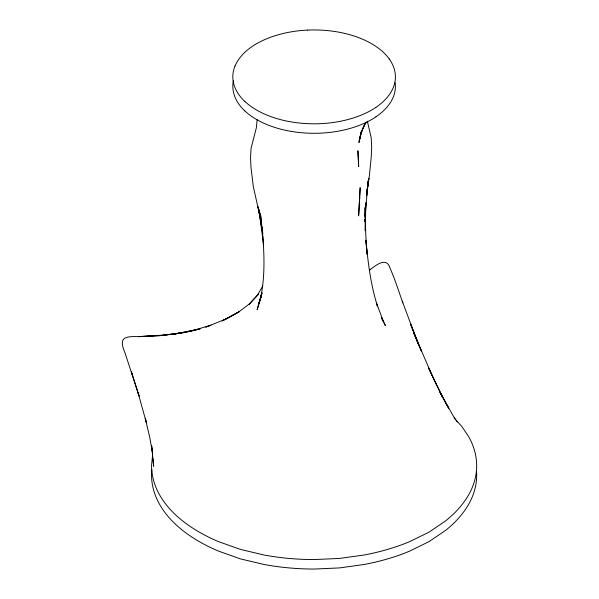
<?xml version="1.0" encoding="UTF-8"?>
<svg xmlns="http://www.w3.org/2000/svg" width="599" height="599" viewBox="0 0 599 599"><rect width="100%" height="100%" fill="white"/><g stroke="black" fill="none" stroke-linecap="round" stroke-linejoin="round"><path stroke-width="0.9" d="M358.584 215.85L360.171 187.607L358.779 214.951M364.806 219.863L364.701 221.66L364.873 219.788M365.083 215.355L365.854 202.747L365.278 230.757L365.031 207.553L365.809 235.587L367.082 254.148L365.877 240.214C368.018 262.429 370.676 284.757 377.452 306.119L376.382 302.839L383.674 322.112L381.57 317.537L385.397 325.571L381.264 317.463M365.068 217.063L368.138 180.816L366.603 195.866L368.849 178.442L366.603 193.694L369.358 175.896L371.29 156.631L371.672 146.912L371.238 137.882L367.359 121.2M359.797 198.666L359.834 198.194M257.121 119.71L256.365 127.789L251.048 148.372L250.539 157.522L250.974 167.173L253.295 186.499L260.887 220.544M151.832 469.661L151.54 475.187A164.965 95.241 0 0 0 159.506 504.201C165.242 514.436 173.433 523.092 182.583 530.355A164.965 95.241 0 0 0 218.568 551.125L240.289 558.845L263.859 564.453A164.965 95.241 0 0 0 314.123 569.05L339.551 567.919L364.334 564.46A164.965 95.241 0 0 0 409.671 551.117L429.094 541.578L445.626 530.37A164.965 95.241 0 0 0 468.725 504.186C473.734 495.388 476.729 485.362 476.677 475.202A164.965 95.241 0 0 0 476.534 471.518M152.633 454.671L151.54 465.7A164.965 95.241 0 0 0 159.506 494.722C165.242 504.95 173.433 513.613 182.583 520.868A164.965 95.241 0 0 0 218.568 541.646L240.289 549.358L263.859 554.974A164.965 95.241 0 0 0 314.123 559.563L339.551 558.433L364.334 554.974A164.965 95.241 0 0 0 409.671 541.638L429.094 532.092L445.626 520.883A164.965 95.241 0 0 0 468.725 494.707C473.734 485.909 476.729 475.883 476.677 465.715A164.965 95.241 0 0 0 468.718 436.701L461.777 426.398L454.042 417.937M361.032 132.401L358.936 142.584L361.264 131.743M361.227 131.877L359.28 140.765L361.946 130.575L364.851 124.038L360.793 133.839L363.376 127.265L366.341 122.159M261.538 295.12L258.371 305.093L262.077 292.874L257.166 309.69L261.434 294.73L260.49 298.744C266.428 270.613 263.627 241.577 260.4 213.289L263.657 245.5L259 209.643L261.493 225.306M259.876 300.316L261.478 295.621M262.826 285.865L257.473 295.195L249.221 304.172L258.603 293.944M250.12 303.334L238.14 312.401L222.177 320.937L239.63 311.45L226.272 318.938L205.831 327.076L211.013 325.227L189.291 331.502L200.059 328.963M369.336 270.239L370.631 269.325L369.987 269.797C375.977 265.237 386.767 256.17 390.204 268.562C395.16 279.681 398.687 291.354 402.835 302.787L402.251 301.177L417.96 343.115L410.562 324.089L421.434 351.134L413.602 332.685L432.972 377.407L445.521 402.535L448.644 408.256L439.995 392.3L453.031 415.594L457.247 421.943M195.162 329.982L173.875 334.235L199.796 329.016M185.031 332.415L166.5 334.901L138.743 336.66L160.562 335.59L187.809 332.041M179.97 333.126L160.562 335.59L136.594 336.623C122.406 336.166 119.223 339.319 125.101 353.148L139.118 396.119L131.458 371.957L132.334 374.667M442.189 396.68L428.622 368.078L436.551 384.91M137.987 392.472L146.268 422.302L145.295 418.282L149.84 437.884L152.625 453.45L151.644 445.753L153.666 466.321L153.015 458.886M260.917 220.35L258.019 206.752L261.995 229.17M262.467 231.858L262.789 233.655L262.519 231.761M261.785 227.156L262.077 228.998M375.925 116.85A79.24 45.749 0 0 1 366.91 122.054A82.056 47.373 0 0 1 333.081 131.997A79.24 45.749 0 0 1 320.495 133.158A82.056 47.373 0 0 1 282.998 129.721A79.24 45.749 0 0 1 271.639 126.382A82.056 47.373 0 0 1 244.796 110.882M375.917 116.842A82.056 47.373 0 0 0 393.154 97.315A79.24 45.749 0 0 0 395.16 90.045A82.056 47.373 0 0 0 395.123 82.684M233.37 80.843A79.24 45.749 0 0 0 233.063 82.677A82.056 47.373 0 0 0 239.016 104.323A79.24 45.749 0 0 0 244.789 110.882M375.925 107.363A79.24 45.749 0 0 1 366.91 112.567A82.056 47.373 0 0 1 333.081 122.51A79.24 45.749 0 0 1 320.495 123.671A82.056 47.373 0 0 1 282.998 120.234A79.24 45.749 0 0 1 271.639 116.902A82.056 47.373 0 0 1 244.796 101.396M375.917 107.363A82.056 47.373 0 0 0 393.154 87.828A79.24 45.749 0 0 0 395.16 80.566A82.056 47.373 0 0 0 389.208 58.919M389.215 58.912A79.24 45.749 0 0 0 383.427 52.36A82.056 47.373 0 0 0 356.577 36.861A79.24 45.749 0 0 0 345.226 33.514A82.056 47.373 0 0 0 307.729 30.092M307.729 30.085A79.24 45.749 0 0 0 295.135 31.238A82.056 47.373 0 0 0 261.314 41.196A79.24 45.749 0 0 0 252.291 46.393A82.056 47.373 0 0 0 235.07 65.927M235.055 65.927A79.24 45.749 0 0 0 233.063 73.19A82.056 47.373 0 0 0 239.016 94.844A79.24 45.749 0 0 0 244.789 101.403M358.674 166.507L357.917 150.866L358.674 166.507"/></g></svg>
